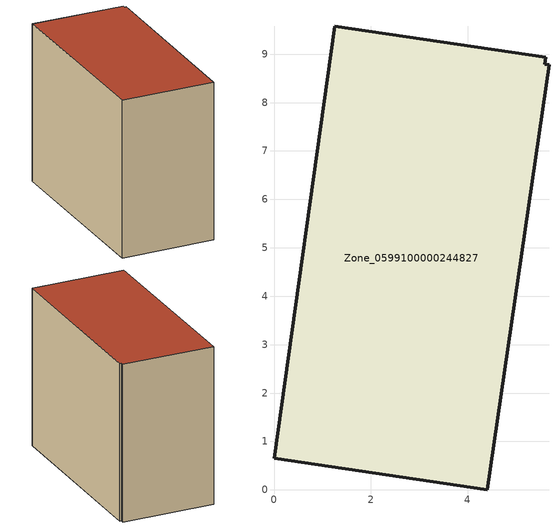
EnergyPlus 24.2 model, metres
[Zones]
Zone_0599100000244827
 floor ground (C_G): 0,0.65 1.25,9.58 5.62,8.93 5.6,8.79 5.68,8.78 4.4,0 z0
 wall outside (C_F): 1.25,9.58 0,0.65 4.4,0 5.68,8.78 5.6,8.79 5.62,8.93 1.25,9.58 z0:7.6
 roof outside (C_R): 0,0.65 4.4,0 5.68,8.78 5.6,8.79 5.62,8.93 1.25,9.58 z7.6
[BUILDING]
Pand.0599100000244827: North Axis=0; Terrain=City; Loads Convergence Tolerance Value=0.04; Temperature Convergence Tolerance Value=0.4; Solar Distribution=FullExterior; Maximum Number of Warmup Days=25; Minimum Number of Warmup Days=1
[Site:Location]
Rotterdam.The.Hague.AP_ZH_NLD Design_Conditions: Latitude=51.96; Longitude=4.45; Time Zone=1; Elevation=-4.5
[SITE:GROUNDTEMPERATURE:BUILDINGSURFACE]
18, 18, 18, 18, 18, 18, 18, 18, 18, 18, 18, 18
[MATERIAL] Thermal Absorptance=0.9; Solar Absorptance=0.7; Visible Absorptance=0.7
Name | Roughness | Thickness | Conductivity | Density | Specific Heat
G.TI.1946-1964 | MediumSmooth | 0.15 | 1 | 540 | 1210
F.TI.1946-1964 | Rough | 0.3 | 0.857143 | 1920 | 840
R.TI.1946-1964 | MediumRough | 0.2 | 0.277778 | 1500 | 1000
[CONSTRUCTION]
C_G: G.TI.1946-1964
C_F: F.TI.1946-1964
C_R: R.TI.1946-1964
[ZONE]
Zone_0599100000244827: Type=1; Multiplier=1; Ceiling Height=Autocalculate; Volume=Autocalculate; Floor Area=autocalculate; Part of Total Floor Area=Yes
[ZONEINFILTRATION:DESIGNFLOWRATE]
Infil_Zone_0599100000244827: Zone or ZoneList or Space or SpaceList=Zone_0599100000244827; Schedule=AlwaysOn; Design Flow Rate Calculation Method=Flow/Area; Flow Rate per Floor Area=0.003; Constant Term Coefficient=1; Temperature Term Coefficient=0; Velocity Term Coefficient=0; Velocity Squared Term Coefficient=0
[HVACTEMPLATE:ZONE:IDEALLOADSAIRSYSTEM]
Zone_0599100000244827: Maximum Heating Supply Air Temperature=50; Minimum Cooling Supply Air Temperature=13; Maximum Heating Supply Air Humidity Ratio=0.0156; Minimum Cooling Supply Air Humidity Ratio=0.0077; Heating Limit=NoLimit; Cooling Limit=NoLimit; Dehumidification Control Type=ConstantSensibleHeatRatio; Cooling Sensible Heat Ratio=0.7; Dehumidification Setpoint=60; Humidification Control Type=None; Humidification Setpoint=30; Outdoor Air Method=None; Outdoor Air Flow Rate per Person=0.00944; Outdoor Air Flow Rate per Zone Floor Area=0; Outdoor Air Flow Rate per Zone=0; Demand Controlled Ventilation Type=None; Outdoor Air Economizer Type=NoEconomizer; Heat Recovery Type=None; Sensible Heat Recovery Effectiveness=0.7; Latent Heat Recovery Effectiveness=0.65
[ZONECONTROL:THERMOSTAT]
ThermostatControl_Zone_0599100000244827: Zone or ZoneList=Zone_0599100000244827; Control Type Schedule=DualSetpointControlType; Control 1=Thermostat_Zone_0599100000244827; Temperature Difference Between Cutout And Setpoint=0
[THERMOSTATSETPOINT:DUALSETPOINT]
Thermostat_Zone_0599100000244827: Heating Setpoint Temperature Schedule=HeatingSetpoint_Zone_0599100000244827; Cooling Setpoint Temperature Schedule=CoolingSetpoint_Zone_0599100000244827
[SCHEDULE:COMPACT]
HeatingSetpoint_Zone_0599100000244827: Through: 12/31, For: AllDays, Until: 24:00, 21
CoolingSetpoint_Zone_0599100000244827: Through: 12/31, For: AllDays, Until: 24:00, 24
DualSetpointControlType: Through: 12/31, For: AllDays, Until: 24:00, 4
AlwaysOn: Through: 12/31, For: AllDays, Until: 24:00, 1
